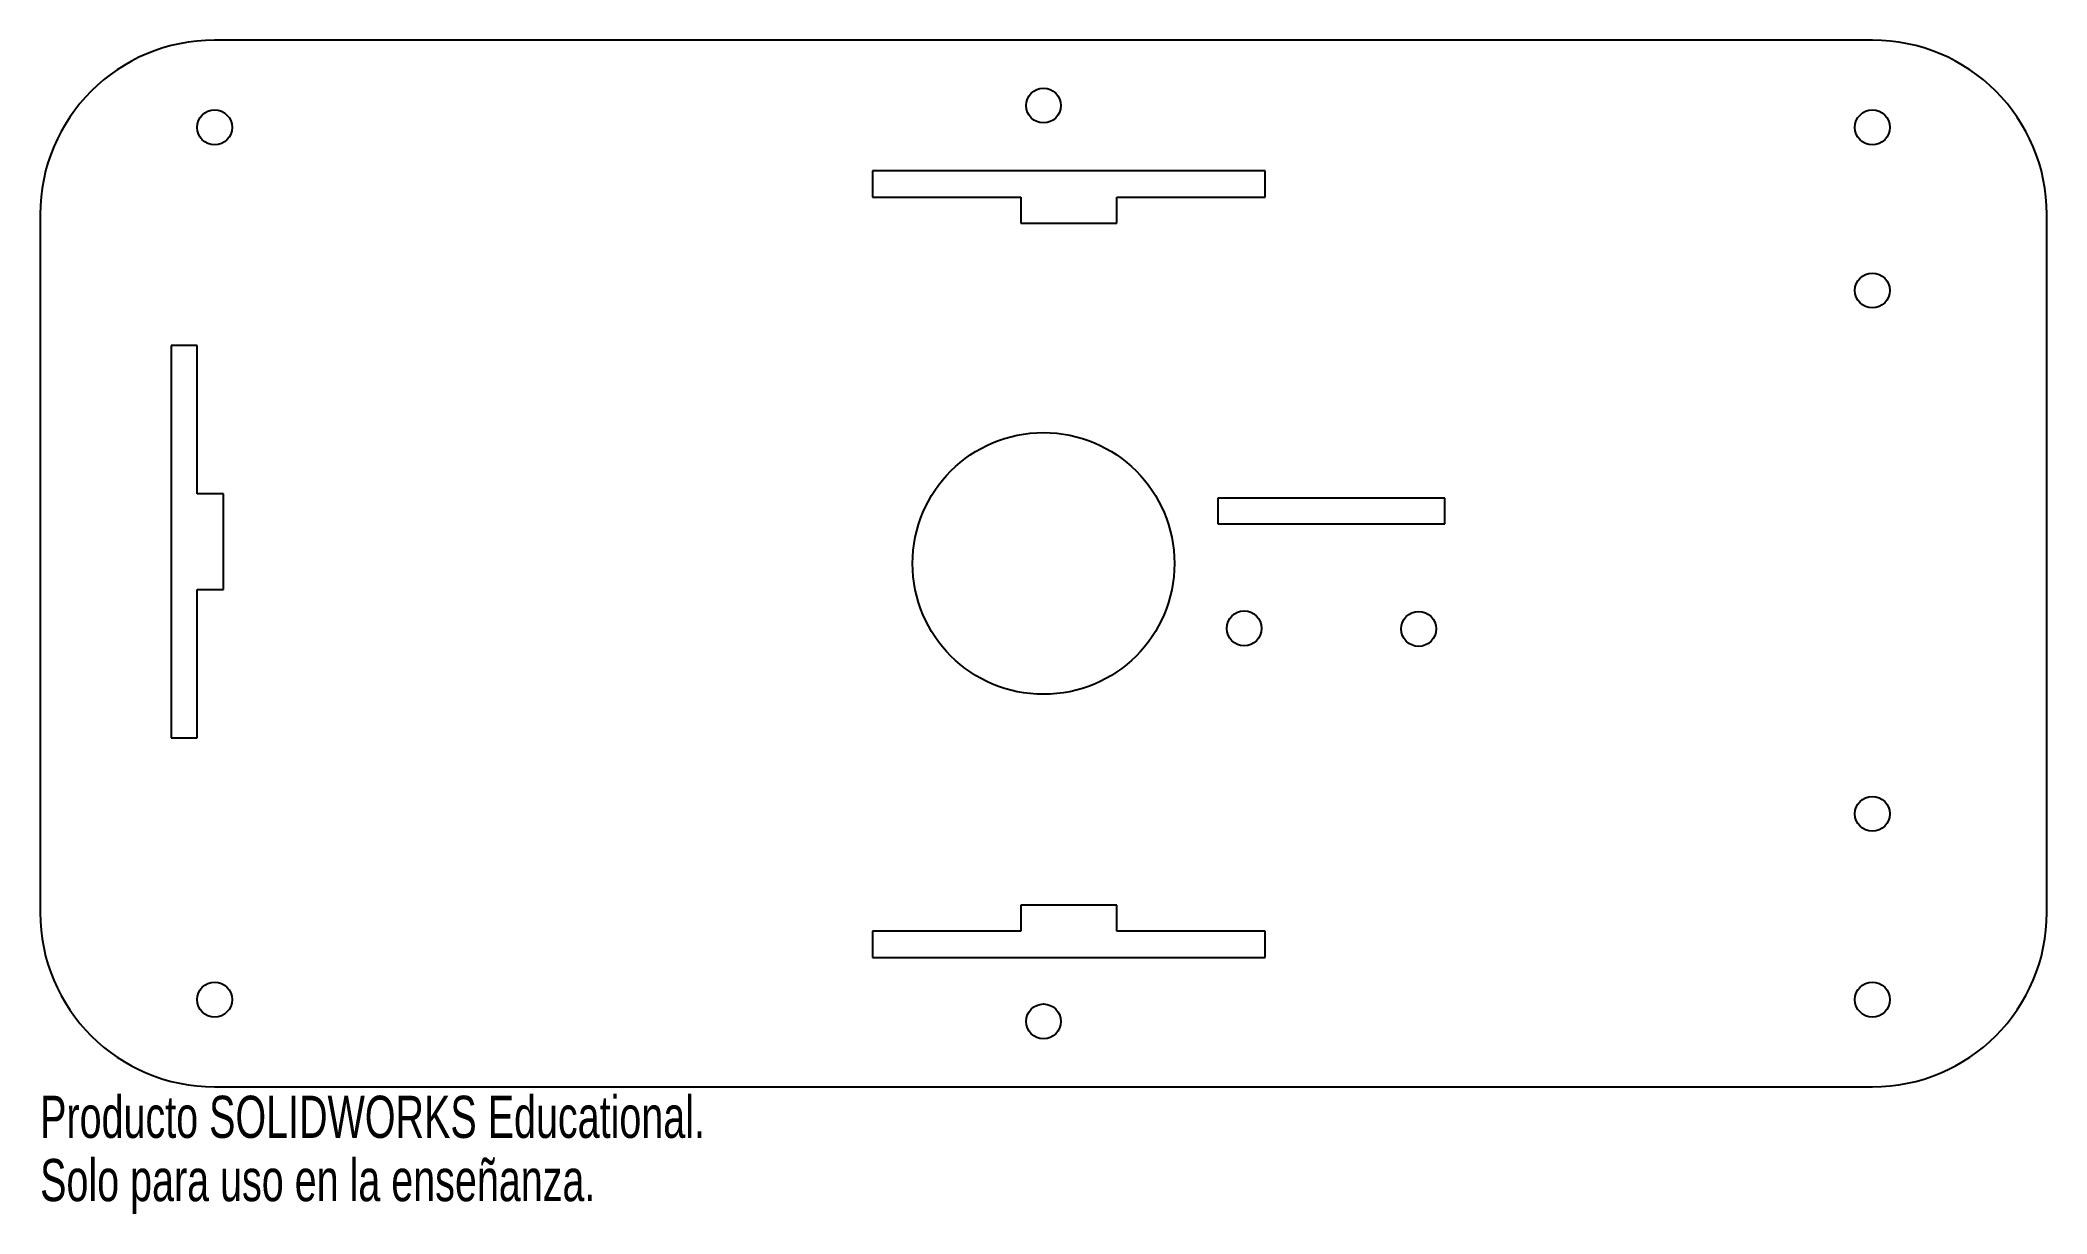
# Model space of a CAD drawing. Header units: millimetres. Extents: x 0 to 230, y -15 to 120.
import ezdxf

# ---------------------------------------------------------------- set-up
doc = ezdxf.new("R2010")
doc.units = ezdxf.units.MM
doc.styles.add('SLDTEXTSTYLE0', font='TXT', dxfattribs={"width": 0.7})

msp = doc.modelspace()

# ---------------------------------------------------------------- linework, layer by layer
at = {"color": 7, "linetype": 'Continuous', "lineweight": 25}
for p, q in [((210, 120), (20, 120)), ((95.41, 105), (95.41, 102)), ((140.41, 105), (95.41, 105)), ((140.41, 102), (140.41, 105)), ((95.41, 102), (112.41, 102)), ((112.41, 102), (112.41, 99)), ((123.41, 102), (140.41, 102)), ((123.41, 99), (123.41, 102)), ((0, 100), (0, 20)), ((112.41, 99), (123.41, 99)), ((230, 20), (230, 100)), ((15, 85), (15, 40)), ((18, 85), (15, 85)), ((18, 68), (18, 85)), ((21, 68), (18, 68)), ((21, 57), (21, 68)), ((135, 67.5), (135, 64.56)), ((161, 67.5), (135, 67.5)), ((161, 64.56), (161, 67.5)), ((135, 64.56), (161, 64.56)), ((18, 57), (21, 57)), ((18, 40), (18, 57)), ((15, 40), (18, 40)), ((112.41, 20.84), (112.41, 17.84)), ((123.41, 20.84), (112.41, 20.84)), ((123.41, 17.84), (123.41, 20.84)), ((95.41, 17.84), (95.41, 14.84)), ((112.41, 17.84), (95.41, 17.84)), ((140.41, 17.84), (123.41, 17.84)), ((140.41, 14.84), (140.41, 17.84)), ((95.41, 14.84), (140.41, 14.84)), ((20, 0), (210, 0))]:
    msp.add_line(p, q, dxfattribs=at)
for centre, radius in [((115, 112.5), 2), ((20, 110), 2), ((210, 110), 2), ((210, 91.3), 2), ((115, 60), 15), ((138, 52.56), 2), ((158, 52.5), 2), ((210, 31.3), 2), ((20, 10), 2), ((210, 10), 2), ((115, 7.5), 2)]:
    msp.add_circle(centre, radius, dxfattribs=at)
for centre, start, end in [((20, 100), 90, 180), ((210, 100), 0, 90), ((20, 20), 180, 270), ((210, 20), 270, 0)]:
    msp.add_arc(centre, 20, start, end, dxfattribs=at)

# ---------------------------------------------------------------- texts
at = {"color": 7, "linetype": 'Continuous', "char_height": 4.8336, "attachment_point": 1, "style": 'SLDTEXTSTYLE0'}
for s, insert in [('Producto SOLIDWORKS Educational.', (0, -1.02)), ('Solo para uso en la enseñanza.', (0, -8.27))]:
    msp.add_mtext(s, dxfattribs=dict(at, insert=insert))

doc.saveas('drawing.dxf')
